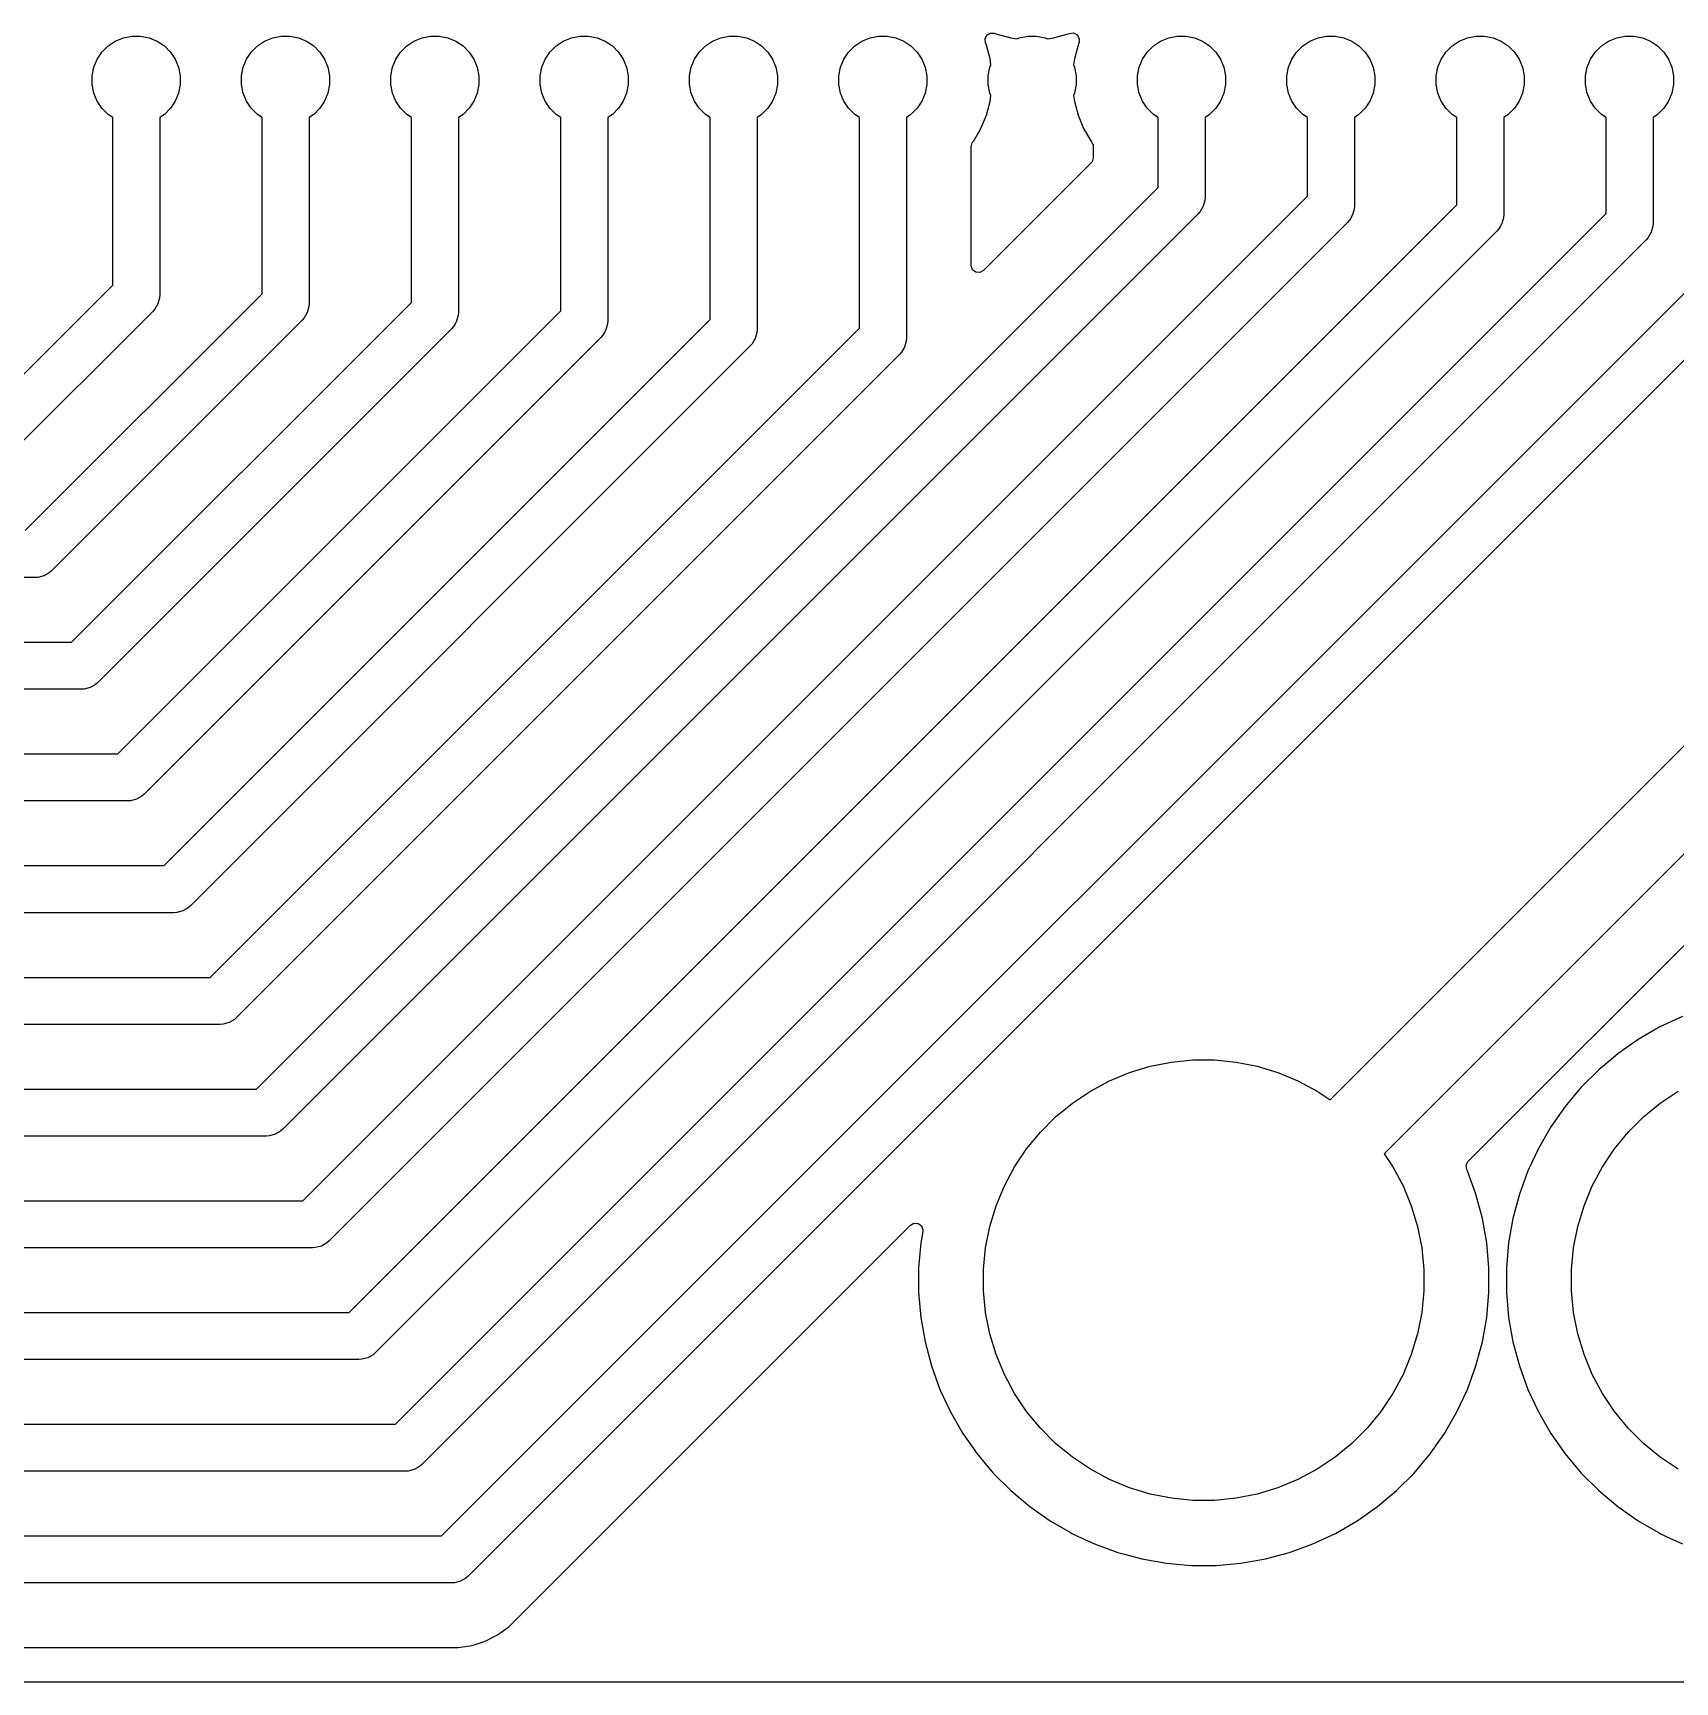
# Model space of a CAD drawing. Header units: millimetres. Extents: x 1 to 179, y 1 to 120.
# Drawn here: x 91.27 to 119.2, y 0.5 to 28.55 of the extents above; entities that cross this region are included whole.
import ezdxf

# ---------------------------------------------------------------- set-up
doc = ezdxf.new("R2010")
doc.units = ezdxf.units.MM
doc.layers.add('F.Cu', color=13, linetype='CONTINUOUS', true_color=0xc83434)

msp = doc.modelspace()

# ---------------------------------------------------------------- linework, layer by layer
at = {"layer": 'F.Cu', "linetype": 'CONTINUOUS'}
for p, q in [((92.439783, 28.223836), (92.5443, 28.328353)), ((92.5443, 28.328353), (92.6672, 28.410472)), ((92.6672, 28.410472), (92.803758, 28.467036)), ((92.803758, 28.467036), (92.948728, 28.495872)), ((92.948728, 28.495872), (93.096538, 28.495872)), ((93.096538, 28.495872), (93.241508, 28.467036)), ((93.241508, 28.467036), (93.378066, 28.410472)), ((93.378066, 28.410472), (93.500966, 28.328353)), ((93.500966, 28.328353), (93.605483, 28.223836)), ((94.979783, 28.223836), (95.0843, 28.328353)), ((95.0843, 28.328353), (95.2072, 28.410472)), ((95.2072, 28.410472), (95.343758, 28.467036)), ((95.343758, 28.467036), (95.488728, 28.495872)), ((95.488728, 28.495872), (95.636538, 28.495872)), ((95.636538, 28.495872), (95.781508, 28.467036)), ((95.781508, 28.467036), (95.918066, 28.410472)), ((95.918066, 28.410472), (96.040966, 28.328353)), ((96.040966, 28.328353), (96.145483, 28.223836)), ((97.519783, 28.223836), (97.6243, 28.328353)), ((97.6243, 28.328353), (97.7472, 28.410472)), ((97.7472, 28.410472), (97.883758, 28.467036)), ((97.883758, 28.467036), (98.028728, 28.495872)), ((98.028728, 28.495872), (98.176538, 28.495872)), ((98.176538, 28.495872), (98.321508, 28.467036)), ((98.321508, 28.467036), (98.458066, 28.410472)), ((98.458066, 28.410472), (98.580966, 28.328353)), ((98.580966, 28.328353), (98.685483, 28.223836)), ((100.059783, 28.223836), (100.1643, 28.328353)), ((100.1643, 28.328353), (100.2872, 28.410472)), ((100.2872, 28.410472), (100.423758, 28.467036)), ((100.423758, 28.467036), (100.568728, 28.495872)), ((100.568728, 28.495872), (100.716538, 28.495872)), ((100.716538, 28.495872), (100.861508, 28.467036)), ((100.861508, 28.467036), (100.998066, 28.410472)), ((100.998066, 28.410472), (101.120966, 28.328353)), ((101.120966, 28.328353), (101.225483, 28.223836)), ((102.599783, 28.223836), (102.7043, 28.328353)), ((102.7043, 28.328353), (102.8272, 28.410472)), ((102.8272, 28.410472), (102.963758, 28.467036)), ((102.963758, 28.467036), (103.108728, 28.495872)), ((103.108728, 28.495872), (103.256538, 28.495872)), ((103.256538, 28.495872), (103.401508, 28.467036)), ((103.401508, 28.467036), (103.538066, 28.410472)), ((103.538066, 28.410472), (103.660966, 28.328353)), ((103.660966, 28.328353), (103.765483, 28.223836)), ((105.139783, 28.223836), (105.2443, 28.328353)), ((105.2443, 28.328353), (105.3672, 28.410472)), ((105.3672, 28.410472), (105.503758, 28.467036)), ((105.503758, 28.467036), (105.648728, 28.495872)), ((105.648728, 28.495872), (105.796538, 28.495872)), ((105.796538, 28.495872), (105.941508, 28.467036)), ((105.941508, 28.467036), (106.078066, 28.410472)), ((106.078066, 28.410472), (106.200966, 28.328353)), ((106.200966, 28.328353), (106.305483, 28.223836)), ((107.460341, 28.44778), (107.491615, 28.51026)), ((107.467809, 28.378316), (107.460341, 28.44778)), ((107.482483, 28.342891), (107.467809, 28.378316)), ((107.545402, 28.108074), (107.482483, 28.342891)), ((107.491615, 28.51026), (107.551704, 28.545913)), ((107.551704, 28.545913), (107.621529, 28.54342)), ((107.621529, 28.54342), (107.629788, 28.54034)), ((107.629788, 28.54034), (107.665245, 28.525653)), ((107.665245, 28.525653), (107.900062, 28.462734)), ((107.900062, 28.462734), (108.00122, 28.449417)), ((108.00122, 28.449417), (108.043758, 28.467036)), ((108.043758, 28.467036), (108.188728, 28.495872)), ((108.188728, 28.495872), (108.336538, 28.495872)), ((108.336538, 28.495872), (108.481508, 28.467036)), ((108.481508, 28.467036), (108.524045, 28.449417)), ((108.524045, 28.449417), (108.625204, 28.462734)), ((108.625204, 28.462734), (108.860021, 28.525653)), ((108.860021, 28.525653), (108.895443, 28.540326)), ((108.895443, 28.540326), (108.964908, 28.547795)), ((108.964908, 28.547795), (109.027388, 28.516521)), ((109.042781, 28.342887), (108.979863, 28.108073)), ((109.027388, 28.516521), (109.063042, 28.456433)), ((109.051032, 28.362807), (109.042781, 28.342887)), ((109.057458, 28.378321), (109.051032, 28.362807)), ((109.060549, 28.386608), (109.057458, 28.378321)), ((109.063042, 28.456433), (109.060549, 28.386608)), ((110.219783, 28.223836), (110.3243, 28.328353)), ((110.3243, 28.328353), (110.4472, 28.410472)), ((110.4472, 28.410472), (110.583758, 28.467036)), ((110.583758, 28.467036), (110.728728, 28.495872)), ((110.728728, 28.495872), (110.876538, 28.495872)), ((110.876538, 28.495872), (111.021508, 28.467036)), ((111.021508, 28.467036), (111.158066, 28.410472)), ((111.158066, 28.410472), (111.280966, 28.328353)), ((111.280966, 28.328353), (111.385483, 28.223836)), ((112.759783, 28.223836), (112.8643, 28.328353)), ((112.8643, 28.328353), (112.9872, 28.410472)), ((112.9872, 28.410472), (113.123758, 28.467036)), ((113.123758, 28.467036), (113.268728, 28.495872)), ((113.268728, 28.495872), (113.416538, 28.495872)), ((113.416538, 28.495872), (113.561508, 28.467036)), ((113.561508, 28.467036), (113.698066, 28.410472)), ((113.698066, 28.410472), (113.820966, 28.328353)), ((113.820966, 28.328353), (113.925483, 28.223836)), ((115.299783, 28.223836), (115.4043, 28.328353)), ((115.4043, 28.328353), (115.5272, 28.410472)), ((115.5272, 28.410472), (115.663758, 28.467036)), ((115.663758, 28.467036), (115.808728, 28.495872)), ((115.808728, 28.495872), (115.956538, 28.495872)), ((115.956538, 28.495872), (116.101508, 28.467036)), ((116.101508, 28.467036), (116.238066, 28.410472)), ((116.238066, 28.410472), (116.360966, 28.328353)), ((116.360966, 28.328353), (116.465483, 28.223836)), ((117.839783, 28.223836), (117.9443, 28.328353)), ((117.9443, 28.328353), (118.0672, 28.410472)), ((118.0672, 28.410472), (118.203758, 28.467036)), ((118.203758, 28.467036), (118.348728, 28.495872)), ((118.348728, 28.495872), (118.496538, 28.495872)), ((118.496538, 28.495872), (118.641508, 28.467036)), ((118.641508, 28.467036), (118.778066, 28.410472)), ((118.778066, 28.410472), (118.900966, 28.328353)), ((118.900966, 28.328353), (119.005483, 28.223836)), ((92.3011, 27.964378), (92.357664, 28.100936)), ((92.357664, 28.100936), (92.439783, 28.223836)), ((93.605483, 28.223836), (93.687602, 28.100936)), ((93.687602, 28.100936), (93.744166, 27.964378)), ((94.8411, 27.964378), (94.897664, 28.100936)), ((94.897664, 28.100936), (94.979783, 28.223836)), ((96.145483, 28.223836), (96.227602, 28.100936)), ((96.227602, 28.100936), (96.284166, 27.964378)), ((97.3811, 27.964378), (97.437664, 28.100936)), ((97.437664, 28.100936), (97.519783, 28.223836)), ((98.685483, 28.223836), (98.767602, 28.100936)), ((98.767602, 28.100936), (98.824166, 27.964378)), ((99.9211, 27.964378), (99.977664, 28.100936)), ((99.977664, 28.100936), (100.059783, 28.223836)), ((101.225483, 28.223836), (101.307602, 28.100936)), ((101.307602, 28.100936), (101.364166, 27.964378)), ((102.4611, 27.964378), (102.517664, 28.100936)), ((102.517664, 28.100936), (102.599783, 28.223836)), ((103.765483, 28.223836), (103.847602, 28.100936)), ((103.847602, 28.100936), (103.904166, 27.964378)), ((105.0011, 27.964378), (105.057664, 28.100936)), ((105.057664, 28.100936), (105.139783, 28.223836)), ((106.305483, 28.223836), (106.387602, 28.100936)), ((106.387602, 28.100936), (106.444166, 27.964378)), ((107.558719, 28.006916), (107.545402, 28.108074)), ((108.979863, 28.108073), (108.966545, 28.006918)), ((110.0811, 27.964378), (110.137664, 28.100936)), ((110.137664, 28.100936), (110.219783, 28.223836)), ((111.385483, 28.223836), (111.467602, 28.100936)), ((111.467602, 28.100936), (111.524166, 27.964378)), ((112.6211, 27.964378), (112.677664, 28.100936)), ((112.677664, 28.100936), (112.759783, 28.223836)), ((113.925483, 28.223836), (114.007602, 28.100936)), ((114.007602, 28.100936), (114.064166, 27.964378)), ((115.1611, 27.964378), (115.217664, 28.100936)), ((115.217664, 28.100936), (115.299783, 28.223836)), ((116.465483, 28.223836), (116.547602, 28.100936)), ((116.547602, 28.100936), (116.604166, 27.964378)), ((117.7011, 27.964378), (117.757664, 28.100936)), ((117.757664, 28.100936), (117.839783, 28.223836)), ((119.005483, 28.223836), (119.087602, 28.100936)), ((119.087602, 28.100936), (119.144166, 27.964378)), ((92.272264, 27.819408), (92.3011, 27.964378)), ((92.272264, 27.671598), (92.272264, 27.819408)), ((93.744166, 27.964378), (93.773002, 27.819408)), ((93.773002, 27.819408), (93.773002, 27.671598)), ((94.812264, 27.819408), (94.8411, 27.964378)), ((94.812264, 27.671598), (94.812264, 27.819408)), ((96.284166, 27.964378), (96.313002, 27.819408)), ((96.313002, 27.819408), (96.313002, 27.671598)), ((97.352264, 27.819408), (97.3811, 27.964378)), ((97.352264, 27.671598), (97.352264, 27.819408)), ((98.824166, 27.964378), (98.853002, 27.819408)), ((98.853002, 27.819408), (98.853002, 27.671598)), ((99.892264, 27.819408), (99.9211, 27.964378)), ((99.892264, 27.671598), (99.892264, 27.819408)), ((101.364166, 27.964378), (101.393002, 27.819408)), ((101.393002, 27.819408), (101.393002, 27.671598)), ((102.432264, 27.819408), (102.4611, 27.964378)), ((102.432264, 27.671598), (102.432264, 27.819408)), ((103.904166, 27.964378), (103.933002, 27.819408)), ((103.933002, 27.819408), (103.933002, 27.671598)), ((104.972264, 27.819408), (105.0011, 27.964378)), ((104.972264, 27.671598), (104.972264, 27.819408)), ((106.444166, 27.964378), (106.473002, 27.819408)), ((106.473002, 27.819408), (106.473002, 27.671598)), ((107.512264, 27.819408), (107.5411, 27.964378)), ((107.512264, 27.671598), (107.512264, 27.819408)), ((107.5411, 27.964378), (107.558719, 28.006916)), ((108.966545, 28.006918), (108.984166, 27.964378)), ((108.984166, 27.964378), (109.013002, 27.819408)), ((109.013002, 27.819408), (109.013002, 27.671598)), ((110.052264, 27.819408), (110.0811, 27.964378)), ((110.052264, 27.671598), (110.052264, 27.819408)), ((111.524166, 27.964378), (111.553002, 27.819408)), ((111.553002, 27.819408), (111.553002, 27.671598)), ((112.592264, 27.819408), (112.6211, 27.964378)), ((112.592264, 27.671598), (112.592264, 27.819408)), ((114.064166, 27.964378), (114.093002, 27.819408)), ((114.093002, 27.819408), (114.093002, 27.671598)), ((115.132264, 27.819408), (115.1611, 27.964378)), ((115.132264, 27.671598), (115.132264, 27.819408)), ((116.604166, 27.964378), (116.633002, 27.819408)), ((116.633002, 27.819408), (116.633002, 27.671598)), ((117.672264, 27.819408), (117.7011, 27.964378)), ((117.672264, 27.671598), (117.672264, 27.819408)), ((119.144166, 27.964378), (119.173002, 27.819408)), ((119.173002, 27.819408), (119.173002, 27.671598)), ((92.3011, 27.526628), (92.272264, 27.671598)), ((92.357664, 27.39007), (92.3011, 27.526628)), ((93.744166, 27.526628), (93.687602, 27.39007)), ((93.773002, 27.671598), (93.744166, 27.526628)), ((94.8411, 27.526628), (94.812264, 27.671598)), ((94.897664, 27.39007), (94.8411, 27.526628)), ((96.284166, 27.526628), (96.227602, 27.39007)), ((96.313002, 27.671598), (96.284166, 27.526628)), ((97.3811, 27.526628), (97.352264, 27.671598)), ((97.437664, 27.39007), (97.3811, 27.526628)), ((98.824166, 27.526628), (98.767602, 27.39007)), ((98.853002, 27.671598), (98.824166, 27.526628)), ((99.9211, 27.526628), (99.892264, 27.671598)), ((99.977664, 27.39007), (99.9211, 27.526628)), ((101.364166, 27.526628), (101.307602, 27.39007)), ((101.393002, 27.671598), (101.364166, 27.526628)), ((102.4611, 27.526628), (102.432264, 27.671598)), ((102.517664, 27.39007), (102.4611, 27.526628)), ((103.904166, 27.526628), (103.847602, 27.39007)), ((103.933002, 27.671598), (103.904166, 27.526628)), ((105.0011, 27.526628), (104.972264, 27.671598)), ((105.057664, 27.39007), (105.0011, 27.526628)), ((106.444166, 27.526628), (106.387602, 27.39007)), ((106.473002, 27.671598), (106.444166, 27.526628)), ((107.5411, 27.526628), (107.512264, 27.671598)), ((107.558719, 27.484091), (107.5411, 27.526628)), ((108.984166, 27.526628), (108.966545, 27.48409)), ((109.013002, 27.671598), (108.984166, 27.526628)), ((110.0811, 27.526628), (110.052264, 27.671598)), ((110.137664, 27.39007), (110.0811, 27.526628)), ((111.524166, 27.526628), (111.467602, 27.39007)), ((111.553002, 27.671598), (111.524166, 27.526628)), ((112.6211, 27.526628), (112.592264, 27.671598)), ((112.677664, 27.39007), (112.6211, 27.526628)), ((114.064166, 27.526628), (114.007602, 27.39007)), ((114.093002, 27.671598), (114.064166, 27.526628)), ((115.1611, 27.526628), (115.132264, 27.671598)), ((115.217664, 27.39007), (115.1611, 27.526628)), ((116.604166, 27.526628), (116.547602, 27.39007)), ((116.633002, 27.671598), (116.604166, 27.526628)), ((117.7011, 27.526628), (117.672264, 27.671598)), ((117.757664, 27.39007), (117.7011, 27.526628)), ((119.144166, 27.526628), (119.087602, 27.39007)), ((119.173002, 27.671598), (119.144166, 27.526628)), ((92.439783, 27.26717), (92.357664, 27.39007)), ((92.5443, 27.162653), (92.439783, 27.26717)), ((93.605483, 27.26717), (93.500966, 27.162653)), ((93.687602, 27.39007), (93.605483, 27.26717)), ((94.979783, 27.26717), (94.897664, 27.39007)), ((95.0843, 27.162653), (94.979783, 27.26717)), ((96.145483, 27.26717), (96.040966, 27.162653)), ((96.227602, 27.39007), (96.145483, 27.26717)), ((97.519783, 27.26717), (97.437664, 27.39007)), ((97.6243, 27.162653), (97.519783, 27.26717)), ((98.685483, 27.26717), (98.580966, 27.162653)), ((98.767602, 27.39007), (98.685483, 27.26717)), ((100.059783, 27.26717), (99.977664, 27.39007)), ((100.1643, 27.162653), (100.059783, 27.26717)), ((101.225483, 27.26717), (101.120966, 27.162653)), ((101.307602, 27.39007), (101.225483, 27.26717)), ((102.599783, 27.26717), (102.517664, 27.39007)), ((102.7043, 27.162653), (102.599783, 27.26717)), ((103.765483, 27.26717), (103.660966, 27.162653)), ((103.847602, 27.39007), (103.765483, 27.26717)), ((105.139783, 27.26717), (105.057664, 27.39007)), ((105.2443, 27.162653), (105.139783, 27.26717)), ((106.305483, 27.26717), (106.200966, 27.162653)), ((106.387602, 27.39007), (106.305483, 27.26717)), ((107.482483, 27.148115), (107.545402, 27.382932)), ((107.545402, 27.382932), (107.558719, 27.484091)), ((108.966545, 27.48409), (108.979863, 27.382934)), ((108.979863, 27.382934), (109.042782, 27.148117)), ((110.219783, 27.26717), (110.137664, 27.39007)), ((110.3243, 27.162653), (110.219783, 27.26717)), ((111.385483, 27.26717), (111.280966, 27.162653)), ((111.467602, 27.39007), (111.385483, 27.26717)), ((112.759783, 27.26717), (112.677664, 27.39007)), ((112.8643, 27.162653), (112.759783, 27.26717)), ((113.925483, 27.26717), (113.820966, 27.162653)), ((114.007602, 27.39007), (113.925483, 27.26717)), ((115.299783, 27.26717), (115.217664, 27.39007)), ((115.4043, 27.162653), (115.299783, 27.26717)), ((116.465483, 27.26717), (116.360966, 27.162653)), ((116.547602, 27.39007), (116.465483, 27.26717)), ((117.839783, 27.26717), (117.757664, 27.39007)), ((117.9443, 27.162653), (117.839783, 27.26717)), ((119.005483, 27.26717), (118.900966, 27.162653)), ((119.087602, 27.39007), (119.005483, 27.26717)), ((92.622633, 27.110313), (92.5443, 27.162653)), ((92.622633, 24.260505), (92.622633, 27.110313)), ((93.500966, 27.162653), (93.422633, 27.110313)), ((93.422633, 27.110313), (93.422633, 24.094819)), ((95.162633, 27.110313), (95.0843, 27.162653)), ((95.162633, 24.113499), (95.162633, 27.110313)), ((96.040966, 27.162653), (95.962633, 27.110313)), ((95.962633, 27.110313), (95.962633, 23.947813)), ((97.702633, 27.110313), (97.6243, 27.162653)), ((97.702633, 23.966493), (97.702633, 27.110313)), ((98.580966, 27.162653), (98.502633, 27.110313)), ((98.502633, 27.110313), (98.502633, 23.800807)), ((100.242633, 27.110313), (100.1643, 27.162653)), ((100.242633, 23.819487), (100.242633, 27.110313)), ((101.120966, 27.162653), (101.042633, 27.110313)), ((101.042633, 27.110313), (101.042633, 23.653801)), ((102.782633, 27.110313), (102.7043, 27.162653)), ((102.782633, 23.672481), (102.782633, 27.110313)), ((103.660966, 27.162653), (103.582633, 27.110313)), ((103.582633, 27.110313), (103.582633, 23.506795)), ((105.322633, 27.110313), (105.2443, 27.162653)), ((105.322633, 23.525475), (105.322633, 27.110313)), ((106.200966, 27.162653), (106.122633, 27.110313)), ((106.122633, 27.110313), (106.122633, 23.359789)), ((107.389452, 26.923519), (107.482483, 27.148115)), ((109.042782, 27.148117), (109.135808, 26.923531)), ((110.402633, 27.110313), (110.3243, 27.162653)), ((110.402633, 25.918469), (110.402633, 27.110313)), ((111.280966, 27.162653), (111.202633, 27.110313)), ((111.202633, 27.110313), (111.202633, 25.752783)), ((112.942633, 27.110313), (112.8643, 27.162653)), ((112.942633, 25.771463), (112.942633, 27.110313)), ((113.820966, 27.162653), (113.742633, 27.110313)), ((113.742633, 27.110313), (113.742633, 25.605777)), ((115.482633, 27.110313), (115.4043, 27.162653)), ((115.482633, 25.624457), (115.482633, 27.110313)), ((116.360966, 27.162653), (116.282633, 27.110313)), ((116.282633, 27.110313), (116.282633, 25.458771)), ((118.022633, 27.110313), (117.9443, 27.162653)), ((118.022633, 25.477451), (118.022633, 27.110313)), ((118.900966, 27.162653), (118.822633, 27.110313)), ((118.822633, 27.110313), (118.822633, 25.311765)), ((107.223133, 26.612551), (107.242818, 26.67959)), ((107.242818, 26.67959), (107.248759, 26.68804)), ((107.248759, 26.68804), (107.2679, 26.712984)), ((107.2679, 26.712984), (107.352926, 26.860253)), ((107.352926, 26.860253), (107.389452, 26.923519)), ((109.135808, 26.923531), (109.135815, 26.923516)), ((109.135815, 26.923516), (109.257365, 26.712984)), ((109.257365, 26.712984), (109.276507, 26.68804)), ((109.276507, 26.68804), (109.28475, 26.666718)), ((109.28475, 26.666718), (109.29711, 26.647486)), ((109.29711, 26.647486), (109.300025, 26.627211)), ((107.223133, 24.594673), (107.223133, 26.612551)), ((109.302133, 26.425673), (109.282448, 26.358634)), ((109.300025, 26.627211), (109.301703, 26.622871)), ((109.301703, 26.622871), (109.302133, 26.612551)), ((109.302133, 26.612551), (109.302133, 26.425673)), ((109.265814, 26.337992), (107.434814, 24.506992)), ((109.282448, 26.358634), (109.265814, 26.337992)), ((95.069667, 10.585503), (110.402633, 25.918469)), ((95.856673, 8.685503), (112.942633, 25.771463)), ((96.643679, 6.785503), (115.482633, 25.624457)), ((111.172185, 25.59971), (111.119974, 25.509278)), ((111.199211, 25.700573), (111.172185, 25.59971)), ((111.202633, 25.752783), (111.199211, 25.700573)), ((113.739211, 25.553567), (113.712185, 25.452704)), ((113.742633, 25.605777), (113.739211, 25.553567)), ((111.085476, 25.469941), (95.518196, 9.90266)), ((113.625475, 25.322934), (96.305202, 8.00266)), ((97.430685, 4.885503), (118.022633, 25.477451)), ((98.217691, 2.985503), (120.562633, 25.330445)), ((111.119974, 25.509278), (111.085476, 25.469941)), ((113.659974, 25.362272), (113.625475, 25.322934)), ((113.672075, 25.383231), (113.659974, 25.362272)), ((113.712185, 25.452704), (113.672075, 25.383231)), ((116.232065, 25.27085), (116.199974, 25.215266)), ((116.252185, 25.305698), (116.232065, 25.27085)), ((116.279211, 25.406561), (116.252185, 25.305698)), ((116.282633, 25.458771), (116.279211, 25.406561)), ((118.819211, 25.259555), (118.792185, 25.158691)), ((118.822633, 25.311765), (118.819211, 25.259555)), ((116.165476, 25.175928), (97.092208, 6.10266)), ((118.705476, 25.028922), (97.879214, 4.20266)), ((116.199974, 25.215266), (116.165476, 25.175928)), ((118.739974, 25.06826), (118.705476, 25.028922)), ((118.792185, 25.158691), (118.739974, 25.06826)), ((121.245476, 24.881916), (98.66622, 2.30266)), ((107.223449, 24.585827), (107.223133, 24.594673)), ((107.247866, 24.520363), (107.223449, 24.585827)), ((107.303799, 24.478491), (107.247866, 24.520363)), ((107.373491, 24.473507), (107.303799, 24.478491)), ((107.434814, 24.506992), (107.373491, 24.473507)), ((90.347631, 21.985503), (92.622633, 24.260505)), ((91.134637, 20.085503), (95.162633, 24.113499)), ((91.921643, 18.185503), (97.702633, 23.966493)), ((93.339974, 23.851314), (93.305476, 23.811976)), ((93.392185, 23.941745), (93.339974, 23.851314)), ((93.419211, 24.042609), (93.392185, 23.941745)), ((93.422633, 24.094819), (93.419211, 24.042609)), ((95.959211, 23.895603), (95.932185, 23.79474)), ((95.962633, 23.947813), (95.959211, 23.895603)), ((93.305476, 23.811976), (90.79616, 21.30266)), ((95.845476, 23.664971), (91.583166, 19.40266)), ((92.708649, 16.285503), (100.242633, 23.819487)), ((93.495655, 14.385503), (102.782633, 23.672481)), ((95.879974, 23.704308), (95.845476, 23.664971)), ((95.932185, 23.79474), (95.879974, 23.704308)), ((98.445544, 23.601591), (98.419974, 23.557302)), ((98.472185, 23.647734), (98.445544, 23.601591)), ((98.499211, 23.748597), (98.472185, 23.647734)), ((98.502633, 23.800807), (98.499211, 23.748597)), ((101.039211, 23.601591), (101.012185, 23.500728)), ((101.042633, 23.653801), (101.039211, 23.601591)), ((98.385475, 23.517964), (92.370172, 17.50266)), ((100.925475, 23.370958), (93.157178, 15.60266)), ((94.282661, 12.485503), (105.322633, 23.525475)), ((98.419974, 23.557302), (98.385475, 23.517964)), ((100.959974, 23.410296), (100.925475, 23.370958)), ((100.9907, 23.463515), (100.959974, 23.410296)), ((101.012185, 23.500728), (100.9907, 23.463515)), ((103.539892, 23.33243), (103.499974, 23.26329)), ((103.552185, 23.353722), (103.539892, 23.33243)), ((103.579211, 23.454585), (103.552185, 23.353722)), ((103.582633, 23.506795), (103.579211, 23.454585)), ((106.119211, 23.307579), (106.092185, 23.206715)), ((106.122633, 23.359789), (106.119211, 23.307579)), ((103.465476, 23.223952), (93.944184, 13.70266)), ((106.005476, 23.076946), (94.73119, 11.80266)), ((103.499974, 23.26329), (103.465476, 23.223952)), ((106.039974, 23.116284), (106.005476, 23.076946)), ((106.092185, 23.206715), (106.039974, 23.116284)), ((113.328874, 10.404041), (122.779575, 19.854742)), ((91.543828, 19.368162), (91.453397, 19.315951)), ((91.583166, 19.40266), (91.543828, 19.368162)), ((91.300323, 19.285503), (40.262629, 19.285503)), ((91.352533, 19.288925), (91.300323, 19.285503)), ((91.453397, 19.315951), (91.352533, 19.288925)), ((123.889194, 19.125883), (114.248112, 9.484803)), ((39.641309, 18.185503), (91.921643, 18.185503)), ((92.240403, 17.415951), (92.139539, 17.388925)), ((92.330834, 17.468162), (92.240403, 17.415951)), ((92.370172, 17.50266), (92.330834, 17.468162)), ((115.678168, 9.358517), (123.967396, 17.647744)), ((92.087329, 17.385503), (39.475623, 17.385503)), ((92.139539, 17.388925), (92.087329, 17.385503)), ((38.854302, 16.285503), (92.708649, 16.285503)), ((92.874335, 15.485503), (38.688617, 15.485503)), ((92.926545, 15.488925), (92.874335, 15.485503)), ((93.027409, 15.515951), (92.926545, 15.488925)), ((93.11784, 15.568162), (93.027409, 15.515951)), ((93.157178, 15.60266), (93.11784, 15.568162)), ((38.067296, 14.385503), (93.495655, 14.385503)), ((93.661341, 13.585503), (37.901611, 13.585503)), ((93.713551, 13.588925), (93.661341, 13.585503)), ((93.814415, 13.615951), (93.713551, 13.588925)), ((93.904846, 13.668162), (93.814415, 13.615951)), ((93.944184, 13.70266), (93.904846, 13.668162)), ((37.280291, 12.485503), (94.282661, 12.485503)), ((94.73119, 11.80266), (94.691852, 11.768162)), ((119.321591, 11.821046), (118.937738, 11.642053)), ((94.448347, 11.685503), (37.114605, 11.685503)), ((94.500557, 11.688925), (94.448347, 11.685503)), ((94.601421, 11.715951), (94.500557, 11.688925)), ((94.691852, 11.768162), (94.601421, 11.715951)), ((118.937723, 11.642045), (118.570928, 11.430276)), ((118.937738, 11.642053), (118.937723, 11.642045)), ((118.570913, 11.430267), (118.223965, 11.18733)), ((118.570928, 11.430276), (118.570913, 11.430267)), ((109.916238, 10.866293), (110.268399, 10.97312)), ((110.268399, 10.97312), (110.629336, 11.044915)), ((110.629336, 11.044915), (110.995571, 11.080986)), ((110.995571, 11.080986), (111.363579, 11.080986)), ((111.363579, 11.080986), (111.729814, 11.044915)), ((111.729814, 11.044915), (112.090751, 10.97312)), ((112.090751, 10.97312), (112.442912, 10.866293)), ((117.999902, 10.99932), (117.899503, 10.915074)), ((118.223965, 11.18733), (117.999902, 10.99932)), ((109.25169, 10.551985), (109.576243, 10.725463)), ((109.576243, 10.725463), (109.916238, 10.866293)), ((112.442912, 10.866293), (112.782907, 10.725463)), ((112.782907, 10.725463), (113.10746, 10.551985)), ((117.899494, 10.915066), (117.600012, 10.615584)), ((117.8995, 10.915072), (117.899494, 10.915066)), ((117.899503, 10.915074), (117.8995, 10.915072)), ((36.493285, 10.585503), (95.069667, 10.585503)), ((108.945703, 10.347531), (109.25169, 10.551985)), ((113.10746, 10.551985), (113.328874, 10.404041)), ((117.600012, 10.615584), (117.327748, 10.291113)), ((118.945703, 10.347531), (119.25169, 10.551985)), ((108.401008, 9.853849), (108.661229, 10.11407)), ((108.661229, 10.11407), (108.945703, 10.347531)), ((117.327748, 10.291113), (117.084811, 9.944165)), ((118.401008, 9.853849), (118.661229, 10.11407)), ((118.661229, 10.11407), (118.945703, 10.347531)), ((95.478858, 9.868162), (95.388427, 9.815951)), ((95.518196, 9.90266), (95.478858, 9.868162)), ((108.167547, 9.569375), (108.401008, 9.853849)), ((117.084802, 9.94415), (116.873033, 9.577355)), ((117.084811, 9.944165), (117.084802, 9.94415)), ((118.167547, 9.569375), (118.401008, 9.853849)), ((95.235353, 9.785503), (36.327599, 9.785503)), ((95.287563, 9.788925), (95.235353, 9.785503)), ((95.388427, 9.815951), (95.287563, 9.788925)), ((107.963093, 9.263388), (108.167547, 9.569375)), ((116.873025, 9.57734), (116.694032, 9.193487)), ((116.873033, 9.577355), (116.873025, 9.57734)), ((117.963093, 9.263388), (118.167547, 9.569375)), ((107.789615, 8.938835), (107.963093, 9.263388)), ((114.248112, 9.484803), (114.396057, 9.263388)), ((114.396057, 9.263388), (114.569535, 8.938835)), ((115.642988, 9.287522), (115.671508, 9.351306)), ((115.65348, 9.218445), (115.642988, 9.287522)), ((115.671508, 9.351306), (115.678168, 9.358517)), ((117.789615, 8.938835), (117.963093, 9.263388)), ((115.66512, 9.193482), (115.65348, 9.218445)), ((115.665122, 9.193477), (115.66512, 9.193482)), ((115.809986, 8.795466), (115.665122, 9.193477)), ((116.694032, 9.193487), (116.54916, 8.795456)), ((107.648785, 8.59884), (107.789615, 8.938835)), ((114.569535, 8.938835), (114.710365, 8.59884)), ((115.91961, 8.386344), (115.809986, 8.795466)), ((116.54916, 8.795456), (116.439542, 8.386352)), ((117.648785, 8.59884), (117.789615, 8.938835)), ((35.706279, 8.685503), (95.856673, 8.685503)), ((107.541958, 8.246679), (107.648785, 8.59884)), ((114.710365, 8.59884), (114.817192, 8.246679)), ((117.541958, 8.246679), (117.648785, 8.59884)), ((99.360887, 1.440986), (106.189988, 8.270089)), ((106.189988, 8.270089), (106.251309, 8.303572)), ((106.251309, 8.303572), (106.321001, 8.298588)), ((106.321001, 8.298588), (106.376934, 8.256716)), ((106.399783, 8.160874), (106.36599, 7.96923)), ((106.376934, 8.256716), (106.401351, 8.191252)), ((106.401351, 8.191252), (106.399783, 8.160874)), ((107.470163, 7.885742), (107.541958, 8.246679)), ((114.817192, 8.246679), (114.888987, 7.885742)), ((115.99316, 7.969223), (115.91961, 8.386344)), ((116.439539, 8.386339), (116.36599, 7.969226)), ((116.439542, 8.386352), (116.439539, 8.386339)), ((117.470163, 7.885742), (117.541958, 8.246679)), ((96.022359, 7.885503), (35.540593, 7.885503)), ((96.074569, 7.888925), (96.022359, 7.885503)), ((96.175433, 7.915951), (96.074569, 7.888925)), ((96.265864, 7.968162), (96.175433, 7.915951)), ((96.305202, 8.00266), (96.265864, 7.968162)), ((106.36599, 7.969226), (106.329075, 7.547284)), ((106.36599, 7.96923), (106.36599, 7.969226)), ((107.434092, 7.519507), (107.470163, 7.885742)), ((114.888987, 7.885742), (114.925058, 7.519507)), ((116.030075, 7.54728), (115.99316, 7.969223)), ((116.36599, 7.969226), (116.329075, 7.547284)), ((117.434092, 7.519507), (117.470163, 7.885742)), ((106.329075, 7.547284), (106.329075, 7.123723)), ((107.434092, 7.151499), (107.434092, 7.519507)), ((114.925058, 7.519507), (114.925058, 7.151499)), ((116.030075, 7.123726), (116.030075, 7.54728)), ((116.329075, 7.547284), (116.329075, 7.123723)), ((117.434092, 7.151499), (117.434092, 7.519507)), ((106.329075, 7.123723), (106.36599, 6.701781)), ((107.470163, 6.785264), (107.434092, 7.151499)), ((114.925058, 7.151499), (114.888987, 6.785264)), ((115.99316, 6.701783), (116.030075, 7.123726)), ((116.329075, 7.123723), (116.36599, 6.701781)), ((117.470163, 6.785264), (117.434092, 7.151499)), ((34.919272, 6.785503), (96.643679, 6.785503)), ((107.541958, 6.424327), (107.470163, 6.785264)), ((114.888987, 6.785264), (114.817192, 6.424327)), ((117.541958, 6.424327), (117.470163, 6.785264)), ((106.36599, 6.701781), (106.439539, 6.284668)), ((115.91961, 6.284662), (115.99316, 6.701783)), ((116.36599, 6.701781), (116.439539, 6.284668)), ((106.439539, 6.284668), (106.439542, 6.284655)), ((106.439542, 6.284655), (106.54916, 5.875551)), ((107.648785, 6.072166), (107.541958, 6.424327)), ((114.817192, 6.424327), (114.710365, 6.072166)), ((115.809986, 5.87554), (115.91961, 6.284662)), ((116.439539, 6.284668), (116.439542, 6.284655)), ((116.439542, 6.284655), (116.54916, 5.875551)), ((117.648785, 6.072166), (117.541958, 6.424327)), ((96.809365, 5.985503), (34.753587, 5.985503)), ((96.861575, 5.988925), (96.809365, 5.985503)), ((96.962439, 6.015951), (96.861575, 5.988925)), ((97.05287, 6.068162), (96.962439, 6.015951)), ((97.092208, 6.10266), (97.05287, 6.068162)), ((107.789615, 5.732171), (107.648785, 6.072166)), ((114.710365, 6.072166), (114.569535, 5.732171)), ((117.789615, 5.732171), (117.648785, 6.072166)), ((106.54916, 5.875551), (106.549163, 5.875541)), ((106.549163, 5.875541), (106.549164, 5.87554)), ((106.549164, 5.87554), (106.694028, 5.477529)), ((107.963093, 5.407618), (107.789615, 5.732171)), ((114.569535, 5.732171), (114.396057, 5.407618)), ((115.665122, 5.477529), (115.809986, 5.87554)), ((116.54916, 5.875551), (116.549163, 5.875541)), ((116.549163, 5.875541), (116.549164, 5.87554)), ((116.549164, 5.87554), (116.694028, 5.477529)), ((117.963093, 5.407618), (117.789615, 5.732171)), ((106.694028, 5.477529), (106.694031, 5.477522)), ((106.694031, 5.477522), (106.694032, 5.47752)), ((106.694032, 5.47752), (106.873025, 5.093667)), ((108.167547, 5.101631), (107.963093, 5.407618)), ((114.396057, 5.407618), (114.191603, 5.101631)), ((115.48612, 5.093658), (115.665122, 5.477529)), ((116.694028, 5.477529), (116.694031, 5.477522)), ((116.694031, 5.477522), (116.694032, 5.47752)), ((116.694032, 5.47752), (116.873025, 5.093667)), ((118.167547, 5.101631), (117.963093, 5.407618)), ((106.873025, 5.093667), (106.87303, 5.093658)), ((106.87303, 5.093658), (107.084807, 4.726848)), ((108.401008, 4.817157), (108.167547, 5.101631)), ((114.191603, 5.101631), (113.958142, 4.817157)), ((115.274343, 4.726848), (115.48612, 5.093658)), ((116.873025, 5.093667), (116.87303, 5.093658)), ((116.87303, 5.093658), (117.084807, 4.726848)), ((118.401008, 4.817157), (118.167547, 5.101631)), ((34.132266, 4.885503), (97.430685, 4.885503)), ((108.661229, 4.556936), (108.401008, 4.817157)), ((113.958142, 4.817157), (113.697921, 4.556936)), ((118.661229, 4.556936), (118.401008, 4.817157)), ((107.084807, 4.726848), (107.327749, 4.379893)), ((108.945703, 4.323475), (108.661229, 4.556936)), ((113.697921, 4.556936), (113.413447, 4.323475)), ((115.031401, 4.379893), (115.274343, 4.726848)), ((117.084807, 4.726848), (117.327749, 4.379893)), ((118.945703, 4.323475), (118.661229, 4.556936)), ((107.327749, 4.379893), (107.600004, 4.055431)), ((109.25169, 4.119021), (108.945703, 4.323475)), ((113.413447, 4.323475), (113.10746, 4.119021)), ((114.759146, 4.055431), (115.031401, 4.379893)), ((117.327749, 4.379893), (117.600004, 4.055431)), ((119.25169, 4.119021), (118.945703, 4.323475)), ((97.596371, 4.085503), (33.966581, 4.085503)), ((97.648581, 4.088925), (97.596371, 4.085503)), ((97.749445, 4.115951), (97.648581, 4.088925)), ((97.839876, 4.168162), (97.749445, 4.115951)), ((97.879214, 4.20266), (97.839876, 4.168162)), ((107.600004, 4.055431), (107.899503, 3.755932)), ((109.576243, 3.945543), (109.25169, 4.119021)), ((109.916238, 3.804713), (109.576243, 3.945543)), ((112.782907, 3.945543), (112.442912, 3.804713)), ((113.10746, 4.119021), (112.782907, 3.945543)), ((114.459647, 3.755932), (114.759146, 4.055431)), ((117.600004, 4.055431), (117.899503, 3.755932)), ((107.899503, 3.755932), (108.223965, 3.483677)), ((110.268399, 3.697886), (109.916238, 3.804713)), ((110.629336, 3.626091), (110.268399, 3.697886)), ((112.090751, 3.697886), (111.729814, 3.626091)), ((112.442912, 3.804713), (112.090751, 3.697886)), ((114.135185, 3.483677), (114.459647, 3.755932)), ((117.899503, 3.755932), (118.223965, 3.483677)), ((108.223965, 3.483677), (108.57092, 3.240735)), ((110.995571, 3.59002), (110.629336, 3.626091)), ((111.363579, 3.59002), (110.995571, 3.59002)), ((111.729814, 3.626091), (111.363579, 3.59002)), ((113.78823, 3.240735), (114.135185, 3.483677)), ((118.223965, 3.483677), (118.57092, 3.240735)), ((108.57092, 3.240735), (108.914702, 3.042253)), ((113.42142, 3.028958), (113.78823, 3.240735)), ((118.57092, 3.240735), (118.914702, 3.042253)), ((33.345261, 2.985503), (98.217691, 2.985503)), ((108.914702, 3.042253), (108.937723, 3.028962)), ((108.937723, 3.028962), (108.937738, 3.028954)), ((108.937738, 3.028954), (109.108339, 2.949402)), ((109.108339, 2.949402), (109.321601, 2.849956)), ((109.321601, 2.849956), (109.719612, 2.705092)), ((112.639538, 2.705092), (113.037549, 2.849956)), ((113.037549, 2.849956), (113.42142, 3.028958)), ((118.914702, 3.042253), (118.937723, 3.028962)), ((118.937723, 3.028962), (118.937738, 3.028954)), ((118.937738, 3.028954), (119.108339, 2.949402)), ((119.108339, 2.949402), (119.321601, 2.849956)), ((109.719612, 2.705092), (109.719618, 2.705091)), ((109.719618, 2.705091), (109.719622, 2.705089)), ((109.719622, 2.705089), (109.831032, 2.675237)), ((109.831032, 2.675237), (110.128734, 2.595468)), ((110.128734, 2.595468), (110.545855, 2.521918)), ((111.813295, 2.521918), (112.230416, 2.595468)), ((112.230416, 2.595468), (112.639538, 2.705092)), ((98.626882, 2.268162), (98.536451, 2.215951)), ((98.66622, 2.30266), (98.626882, 2.268162)), ((110.545855, 2.521918), (110.967796, 2.485004)), ((110.967796, 2.485004), (110.967797, 2.485003)), ((110.967797, 2.485003), (110.967798, 2.485003)), ((110.967798, 2.485003), (111.391353, 2.485003)), ((111.391353, 2.485004), (111.813295, 2.521918)), ((111.391353, 2.485003), (111.391353, 2.485004)), ((98.383377, 2.185503), (33.179575, 2.185503)), ((98.435587, 2.188925), (98.383377, 2.185503)), ((98.536451, 2.215951), (98.435587, 2.188925)), ((99.169811, 1.30216), (99.360887, 1.440986)), ((98.501474, 1.085003), (98.734745, 1.12195)), ((98.734745, 1.12195), (98.959369, 1.194935)), ((98.959369, 1.194935), (99.169811, 1.30216)), ((33.061483, 1.085003), (98.501474, 1.085003)), ((179.3755, 0.5005), (0.6245, 0.5005))]:
    msp.add_line(p, q, dxfattribs=at)

doc.saveas('drawing.dxf')
